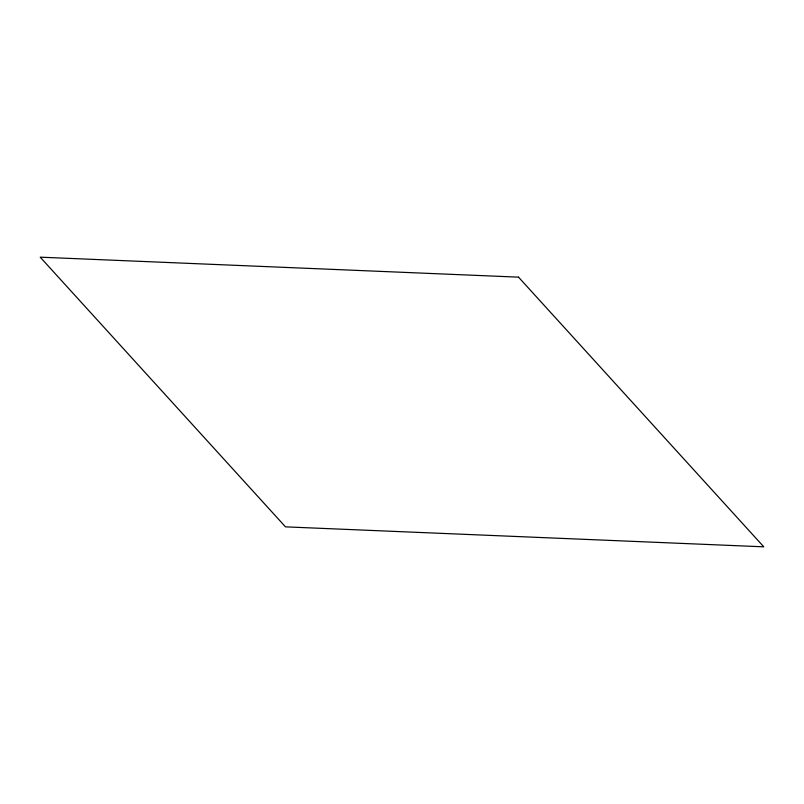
<?xml version="1.0" encoding="UTF-8"?>
<svg xmlns="http://www.w3.org/2000/svg" width="804" height="804" viewBox="0 0 804 804"><rect width="100%" height="100%" fill="white"/><g stroke="black" fill="none" stroke-linecap="round" stroke-linejoin="round"><path stroke-width="1.21" d="M518.52 277.149L40.2 257.169L285.48 526.851L763.8 546.831L518.52 277.149"/></g></svg>
